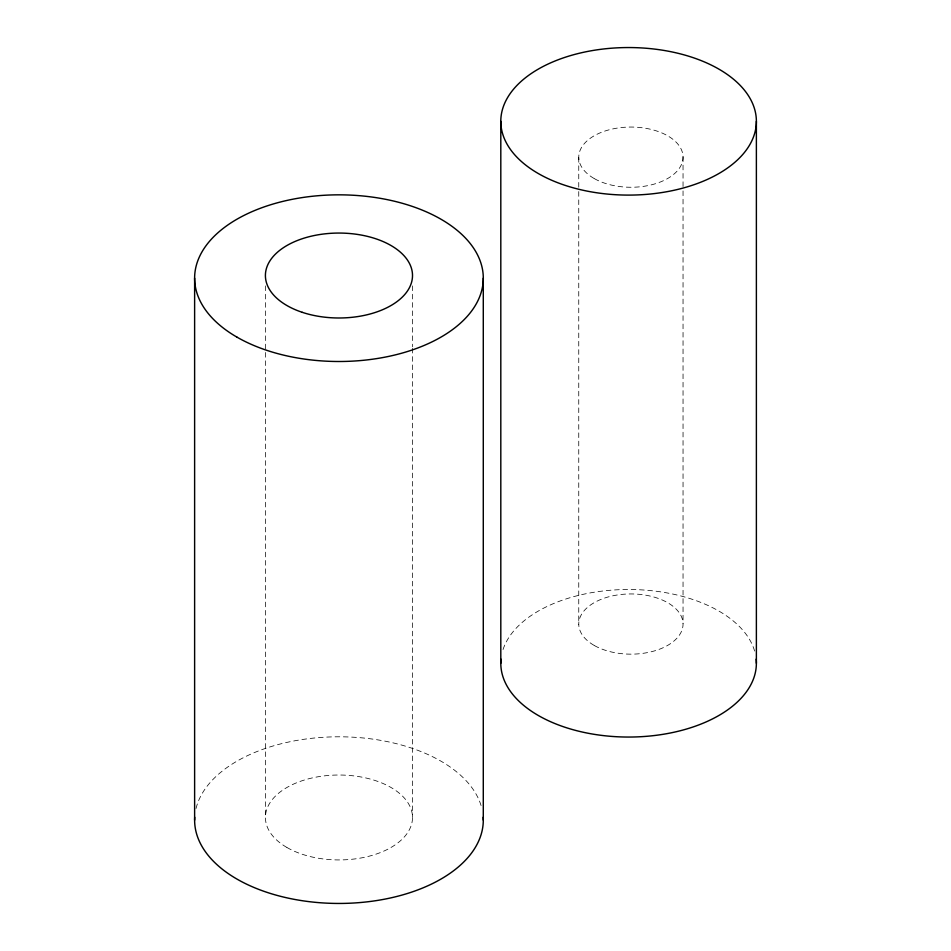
<?xml version="1.0" encoding="UTF-8"?>
<svg xmlns="http://www.w3.org/2000/svg" width="951" height="951" viewBox="0 0 951 951"><rect width="100%" height="100%" fill="white"/><g stroke="black" fill="none" stroke-linecap="round" stroke-linejoin="round"><path stroke-width="0.71" stroke-dasharray="4.75 3.57" d="M683.044 156.832L683.044 189.439M683.044 190.925L683.044 623.725M578.755 157.474L578.755 190.081M578.755 191.567L578.755 624.367M412.508 285.918L412.508 346.794M412.508 348.28L412.508 817.48M265.412 285.918L265.412 817.48M196.025 808.516A144.338 83.331 0 0 1 337.688 736.799A144.338 83.331 0 0 1 481.515 807.078M503.043 649.545A127.791 73.774 0 0 1 630.988 589.513A127.791 73.774 0 0 1 754.951 652.279M286.952 847.496A73.548 42.462 0 0 0 410 828.464A73.548 42.462 0 0 0 319.916 776.468A73.548 42.462 0 0 0 286.952 847.496M594.423 178.669A52.15 30.111 0 0 0 681.415 164.63A52.15 30.111 0 0 0 616.866 128.159A52.15 30.111 0 0 0 594.423 178.669M594.423 645.563A52.15 30.111 0 0 0 681.415 631.523A52.15 30.111 0 0 0 616.866 595.053A52.15 30.111 0 0 0 594.423 645.563"/><path stroke-width="1.43" d="M756.378 121.324A127.791 73.774 0 0 1 564.704 185.219A127.791 73.774 0 0 1 564.704 57.429A127.791 73.774 0 0 1 756.378 121.324L756.378 663.275M500.808 121.324L500.808 663.275M483.286 278.168L483.286 820.119M194.622 278.168L194.622 820.119M483.203 817.23A144.338 83.331 0 0 1 338.96 903.45A144.338 83.331 0 0 1 194.705 817.23M756.176 659.162A127.791 73.774 0 0 1 628.587 737.049A127.791 73.774 0 0 1 500.999 659.162M236.894 337.094A144.338 83.331 0 0 0 478.377 299.731A144.338 83.331 0 0 0 301.598 197.677A144.338 83.331 0 0 0 236.894 337.094M302.18 312.297A73.548 42.462 0 0 0 412.508 275.528A73.548 42.462 0 0 0 302.18 238.749A73.548 42.462 0 0 0 302.18 312.297"/></g></svg>
